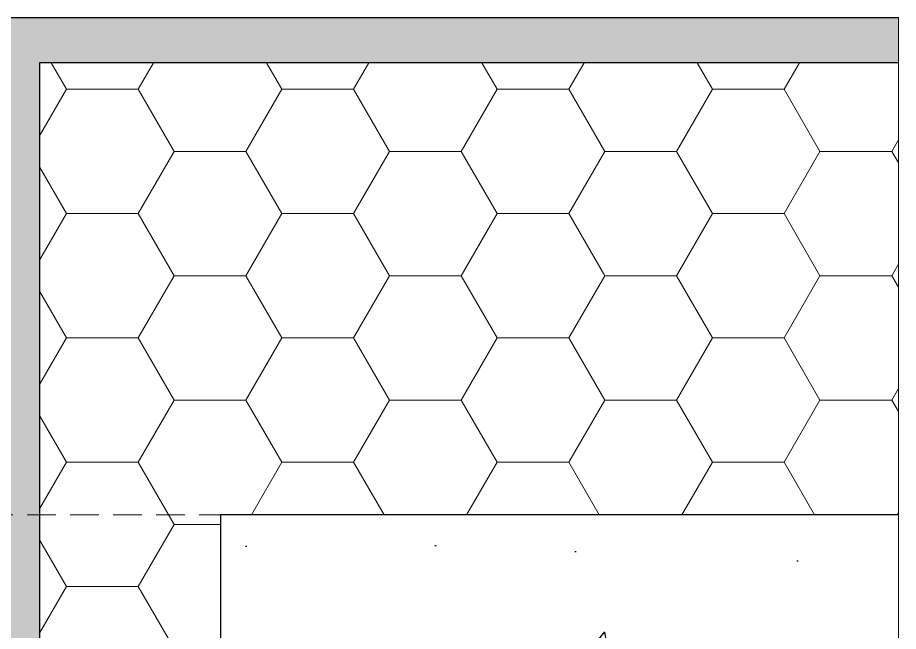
# Model space of a CAD drawing. Header units: millimetres. Extents: x -20000 to 230000, y -17405 to 24510.
# Drawn here: x 45305.1 to 45500, y -15867.8 to -15732.1 of the extents above; entities that cross this region are included whole.
import ezdxf

# ---------------------------------------------------------------- set-up
doc = ezdxf.new("R2010")
doc.units = ezdxf.units.MM
doc.linetypes.add('CACHE', pattern=[9.524999999999999, 6.35, -3.175])
doc.layers.get('0').update_dxf_attribs({"lineweight": 13})
doc.layers.add('0 - Invisible', color=43, linetype='Continuous', lineweight=0, plot=False)
for name, color, linetype, lineweight in [('1 - BETON', 251, 'Continuous', 25), ('1 - INTERROMPU', 253, 'CACHE', 13), ('1 - Isolant', 132, 'Continuous', 13)]:
    doc.layers.add(name, color=color, linetype=linetype, lineweight=lineweight)

# ---------------------------------------------------------------- blocks, each defined once
blk = doc.blocks.new('*U326')
at = {"layer": '1 - BETON'}
h = blk.add_hatch(dxfattribs=at)
h.set_pattern_fill('CONCRETE', color=256, scale=15, style=0, pattern_type=2)
h.set_pattern_definition([(49.99999999999999, (-49.99996146718152, -20), (107.589027390113, -9.412820247389266), [11.25, -123.75]), (355, (-49.99996146718152, -20), (-20.81270004195, 112.8288200550018), [9, -99]), (100.4514, (-41.03420946718152, -20.784401), (86.77640725710323, 103.415931309143), [9.5610285, -105.1713168]), (46.18420000000002, (-49.99996146718152, 10), (160.0861572938467, -24.82785214935271), [16.87499999999995, -185.6249999999996]), (96.6356, (-36.65944971718152, 7.931003950000001), (140.1994058323055, 146.1176806350663), [14.3415432, -157.75695]), (351.1842, (-49.99996146718152, 10), (140.1992917700441, 146.1177901387987), [13.5, -148.5]), (21, (-34.99996146718152, 2.500000000000004), (89.53605781776925, -60.39283359980082), [11.25, -123.75]), (326.0000000000001, (-34.99996146718152, 2.500000000000004), (36.49729978823726, 108.772506757028), [9, -99]), (71.4514, (-27.53862651718151, -2.532740899999997), (126.0333942872235, 48.37957450649286), [9.5610285, -105.1713168]), (37.50000000000001, (-49.99996146718152, -20), (1.8239782975936, 49.93407807469672), [0, -97.8, 0, -100.5, 0, -99.375]), (7.499999999999999, (-49.99996146718152, -20), (39.46043061632229, 59.16175678235403), [0, -57.3, 0, -95.55, 0, -37.875]), (327.5, (-83.44996146718152, -20), (80.07336542586135, -3.383230760156963), [0, -37.5, 0, -117, 0, -155.25]), (317.5, (-98.44996146718152, -20), (87.47792540135794, 15.01574734984766), [0, -48.75, 0, -77.69999999999999, 0, -110.25])])
h.paths.add_polyline_path([(150.0000385328185, 159.9999999999999), (0, 160), (0, 40), (40, 40), (40, -2.842170943040401e-14), (150.0000385328185, 0)])
at = {"layer": '0 - Invisible'}
blk.add_lwpolyline([(150.0000385328185, 159.9999999999999), (150.0000385328185, 0)], dxfattribs=at)
at = {"layer": '1 - BETON'}
blk.add_lwpolyline([(150.0000385328185, 159.9999999999999), (0, 160), (0, 40), (40, 40), (40, -2.842170943040401e-14), (150.0000385328185, -5.291383650685155e-14)], dxfattribs=at)
blk = doc.blocks.new('*U330')
at = {"layer": '1 - BETON'}
h = blk.add_hatch(dxfattribs=at)
h.set_pattern_fill('AR-SAND', color=256, scale=0.1)
h.set_pattern_definition([(37.50000000000001, (150.0000833958159, -20.0004576290639), (-0.1600031295984046, 4.894132373293424), [0, -3.860800000000001, 0, -4.318000000000001, 0, -4.1275]), (7.499999999999999, (150.0000833958159, -20.0004576290639), (4.495232831380027, 7.168251005683543), [0, -2.0828, 0, -3.4798, 0, -1.3335]), (327.5, (146.8758833958159, -20.0004576290639), (7.90992370241458, 0.01437184678545691), [0, -1.27, 0, -4.572, 0, -5.969]), (317.5, (146.8758833958159, -20.0004576290639), (7.635564524722972, 2.229293232572162), [0, -0.635, 0, -2.9972, 0, -3.429])])
h.paths.add_polyline_path([(-150.0000006758598, 109.9995283589584), (-150.0000006758598, 99.99952835895841), (40.0000000000009, 99.99952835895935), (40.00000000000089, -119.9999859880223), (50.00000000000088, -119.9999859880223), (50.00000000000088, 109.9995283589593)])
at = {"layer": '1 - Isolant'}
h = blk.add_hatch(dxfattribs=at)
h.set_pattern_fill('HONEY', color=256, scale=5, style=0)
h.set_pattern_definition([(0, (150.0000833958159, -20.00045762906389), (23.8125, 13.748153225), [15.875, -31.75]), (120, (150.0000833958159, -20.00045762906389), (-23.81249994797095, 13.74815331511695), [15.87499999999996, -31.74999999999991]), (59.99999999999999, (150.0000833958159, -20.00045762906389), (5.202904551637744e-08, 27.49630654011694), [-31.75, 15.875])])
h.paths.add_polyline_path([(-150.0000006758598, 0), (0, 0), (0, -119.9999859880232), (40.00000000000089, -119.9999859880223), (40.0000000000009, 99.99952835895935), (-150.0000006758598, 99.99952835895841)])
at = {"layer": '0 - Invisible'}
for points in [[(-150.0000006758598, 109.9995283589584), (-150.0000006758598, 99.99952835895841)], [(-150.0000006758598, 99.99952835895841), (-150.0000006758598, 0)]]:
    blk.add_lwpolyline(points, dxfattribs=at)
at = {"layer": '1 - BETON'}
blk.add_lwpolyline([(-150.0000006758598, 99.99952835895841), (40.0000000000009, 99.99952835895935), (40.00000000000089, -119.9999859880223), (50.00000000000088, -119.9999859880223), (50.00000000000088, 109.9995283589593), (-150.0000006758598, 109.9995283589584)], dxfattribs=at)
at = {"layer": '1 - Isolant'}
blk.add_lwpolyline([(-150.0000006758598, 0), (0, 0), (0, -119.9999859880232), (40.00000000000089, -119.9999859880223), (40.0000000000009, 99.99952835895935), (-150.0000006758598, 99.99952835895841)], dxfattribs=at)

msp = doc.modelspace()

# ---------------------------------------------------------------- linework, layer by layer
at = {"layer": '1 - INTERROMPU'}
msp.add_line((44650.00000067589, -15842.07159325538), (45350, -15842.07165981535), dxfattribs=at)

# ---------------------------------------------------------------- block references
at = {"xscale": -1, "rotation": 359.999948962744}
msp.add_blockref('*U330', (45349.99977155342, -15842.07165981514), dxfattribs=at)
msp.add_blockref('*U326', (45350, -16002.07159325538))

doc.saveas('drawing.dxf')
